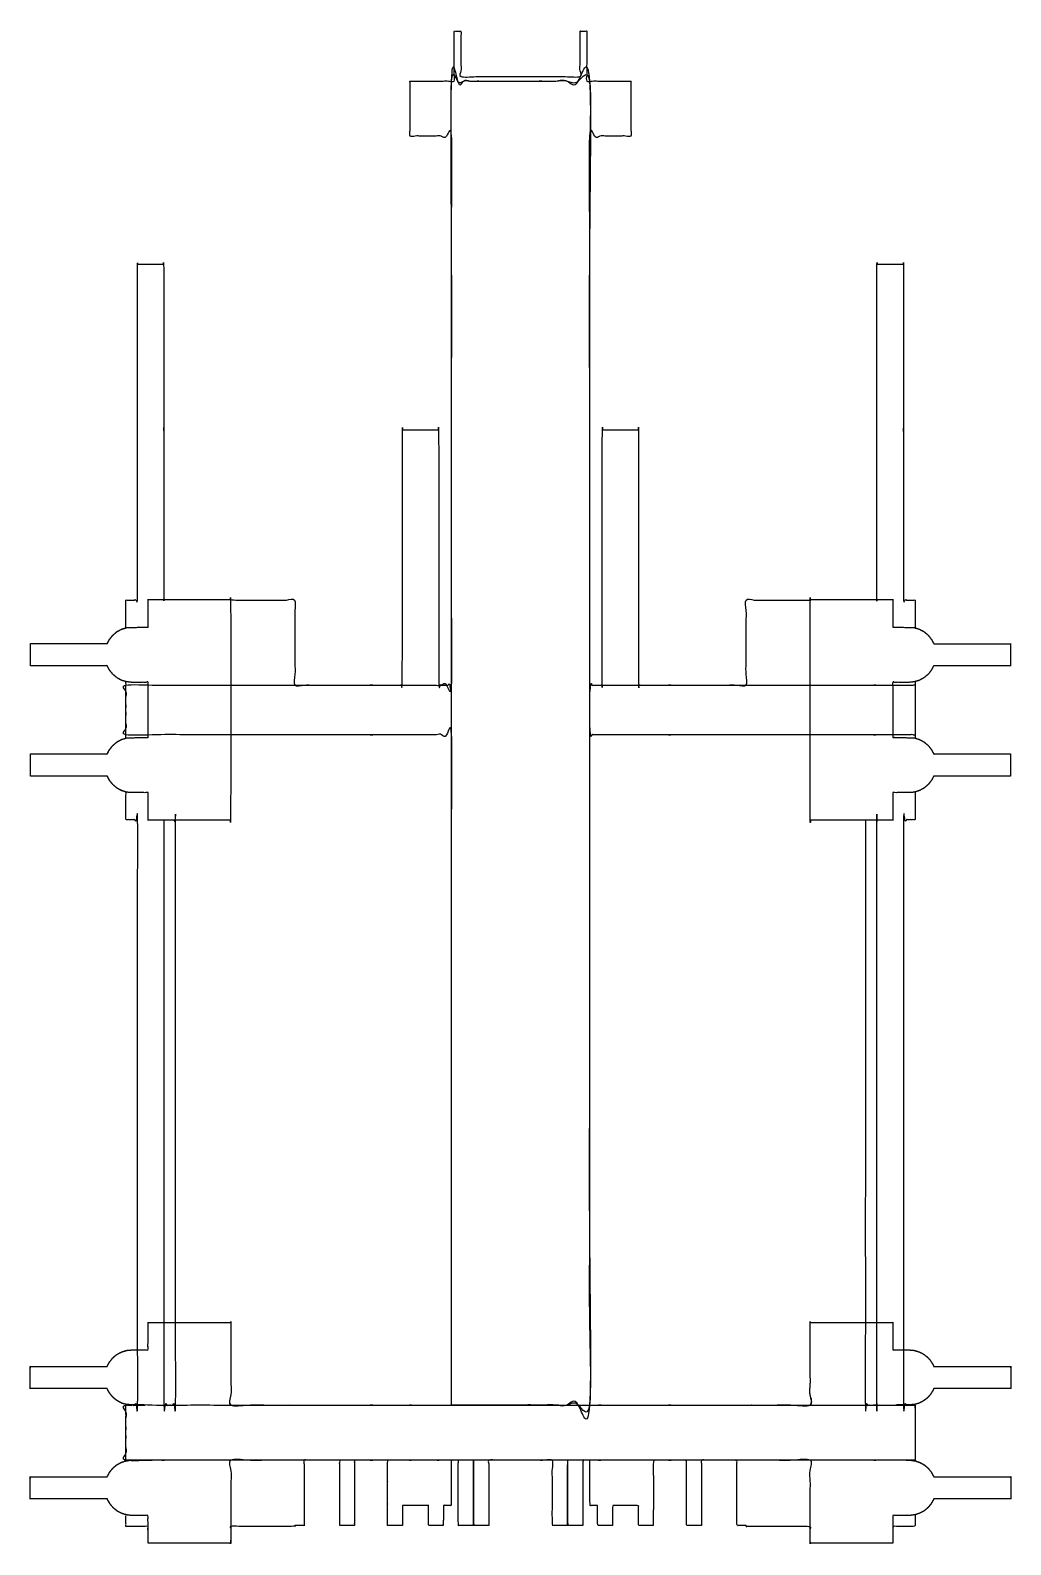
# Model space of a CAD drawing. Header units: inches. Extents: x -35 to 35, y -34 to 75.
import ezdxf

# ---------------------------------------------------------------- set-up
doc = ezdxf.new("R2010")
doc.units = ezdxf.units.IN
doc.layers.get('0').update_dxf_attribs({"true_color": 0xc2ced6})

msp = doc.modelspace()

# ---------------------------------------------------------------- linework, layer by layer
at = {"color": 1, "true_color": 0xff0000}
for points, knots in [([(29.64, 29.19), (30.19, 29.19), (30.89, 29.19), (31.66, 29.19), (32.43, 29.19), (33.17, 29.19), (33.83, 29.19), (34.37, 29.19), (34.76, 29.19), (35.01, 29.19), (35.13, 29.19), (35.13, 30.77), (35.01, 30.77), (34.76, 30.77), (34.37, 30.77), (33.83, 30.77), (33.17, 30.77), (32.43, 30.77), (31.66, 30.77), (30.89, 30.77), (30.19, 30.77), (29.65, 30.77), (29.5, 31.06), (29.26, 31.37), (28.95, 31.63), (28.61, 31.81), (28.32, 31.9), (28.32, 33.88), (27.49, 33.88), (27.49, 46.04), (27.49, 46.04), (27.49, 57.85), (27.45, 57.85), (27.27, 57.85), (26.98, 57.85), (26.65, 57.85), (26.55, 57.85), (26.2, 57.85), (25.88, 57.85), (25.67, 57.85), (25.6, 57.85), (25.6, 46.04), (25.6, 33.92), (25.5, 33.92), (25.04, 33.92), (24.53, 33.92), (23.96, 33.92), (23.37, 33.92), (22.78, 33.92), (22.23, 33.92), (21.76, 33.92), (21.38, 33.92), (21.11, 33.92), (20.93, 33.92), (20.84, 33.92), (20.84, 33.88), (16.27, 33.88), (16.27, 27.82), (10.88, 27.81), (10.78, 27.81), (10.49, 27.81), (10.05, 27.81), (9.49, 27.81), (8.88, 27.81), (8.59, 27.81), (8.59, 46.04), (8.51, 46.04), (8.3, 46.04), (7.99, 46.04), (7.88, 46.04), (7.84, 46.04), (7.66, 46.04), (7.36, 46.04), (7.03, 46.04), (6.94, 46.04), (6.59, 46.04), (6.27, 46.04), (6.06, 46.04), (6, 46.04), (6, 27.81), (5.83, 27.81), (5.77, 27.81), (5.09, 27.81), (5.09, 66.99), (8.04, 66.99), (8.04, 70.37), (8.04, 70.92), (4.89, 70.92), (4.89, 74.47), (4.42, 74.47), (4.42, 71.24), (-4.08, 71.24), (-4.08, 74.47), (-4.56, 74.47), (-4.56, 70.92), (-7.71, 70.92), (-7.71, 70.37), (-7.71, 66.99), (-4.75, 66.99), (-4.75, 27.81), (-5.66, 27.81), (-5.66, 46.04), (-5.71, 46.04), (-5.89, 46.04), (-6.18, 46.04), (-6.51, 46.04), (-6.6, 46.04), (-6.95, 46.04), (-7.27, 46.04), (-7.48, 46.04), (-7.55, 46.04), (-7.66, 46.04), (-7.98, 46.04), (-8.19, 46.04), (-8.26, 46.04), (-8.26, 27.81), (-8.54, 27.81), (-9.16, 27.81), (-9.71, 27.81), (-10.16, 27.81), (-10.44, 27.81), (-10.54, 27.81), (-15.93, 27.81), (-15.93, 33.88), (-20.51, 33.88), (-20.51, 33.92), (-20.59, 33.92), (-20.78, 33.92), (-21.05, 33.92), (-21.42, 33.92), (-21.89, 33.92), (-22.44, 33.92), (-23.03, 33.92), (-23.63, 33.92), (-24.19, 33.92), (-24.7, 33.92), (-25.17, 33.92), (-25.27, 33.92), (-25.27, 46.04), (-25.27, 46.04), (-25.27, 57.85), (-25.35, 57.85), (-25.56, 57.85), (-25.87, 57.85), (-26.21, 57.85), (-26.56, 57.85), (-26.88, 57.85), (-27.09, 57.85), (-27.15, 57.85), (-27.15, 46.04), (-27.15, 33.88), (-27.98, 33.88), (-27.98, 31.9), (-28.28, 31.81), (-28.62, 31.63), (-28.92, 31.37), (-29.17, 31.06), (-29.31, 30.78), (-29.85, 30.78), (-30.56, 30.78), (-31.32, 30.78), (-32.1, 30.78), (-32.84, 30.78), (-33.49, 30.78), (-34.03, 30.78), (-34.42, 30.78), (-34.67, 30.78), (-34.79, 30.78), (-34.79, 29.2), (-34.67, 29.2), (-34.42, 29.2), (-34.03, 29.2), (-33.49, 29.2), (-32.84, 29.2), (-32.1, 29.2), (-31.32, 29.2), (-30.56, 29.2), (-29.85, 29.2), (-29.32, 29.2), (-29.17, 28.91), (-28.92, 28.59), (-28.62, 28.34), (-28.28, 28.15), (-27.98, 28.06), (-27.98, 24.28), (-27.98, 24.03), (-28.28, 23.94), (-28.62, 23.76), (-28.92, 23.5), (-29.17, 23.19), (-29.31, 22.9), (-29.85, 22.9), (-30.56, 22.9), (-31.32, 22.9), (-32.1, 22.9), (-32.84, 22.9), (-33.49, 22.9), (-34.03, 22.9), (-34.42, 22.9), (-34.67, 22.9), (-34.79, 22.9), (-34.79, 21.32), (-34.67, 21.32), (-34.42, 21.32), (-34.03, 21.32), (-33.49, 21.32), (-32.84, 21.32), (-32.1, 21.32), (-31.32, 21.32), (-30.56, 21.32), (-29.85, 21.32), (-29.31, 21.32), (-29.17, 21.03), (-28.92, 20.72), (-28.62, 20.46), (-28.28, 20.28), (-27.98, 20.19), (-27.98, 18.21), (-27.15, 18.21), (-27.15, -23.56), (-27.98, -23.56), (-27.98, -27.5), (-27.15, -27.5), (-27.09, -27.5), (-26.88, -27.5), (-26.56, -27.5), (-26.21, -27.5), (-26.12, -27.5), (-25.79, -27.5), (-25.49, -27.5), (-25.31, -27.5), (-25.27, -27.5), (-10.54, -27.5), (-10.44, -27.5), (-10.16, -27.5), (-9.71, -27.5), (-9.16, -27.5), (-8.54, -27.5), (-8.26, -27.5), (-8.19, -27.5), (-7.98, -27.5), (-7.66, -27.5), (-7.55, -27.5), (-7.48, -27.5), (-7.27, -27.5), (-6.95, -27.5), (-6.6, -27.5), (-6.51, -27.5), (-6.18, -27.5), (-5.89, -27.5), (-5.71, -27.5), (-5.66, -27.5), (5.77, -27.5), (5.83, -27.5), (6, -27.5), (6.06, -27.5), (6.27, -27.5), (6.59, -27.5), (6.94, -27.5), (7.03, -27.5), (7.36, -27.5), (7.66, -27.5), (7.84, -27.5), (7.88, -27.5), (7.99, -27.5), (8.3, -27.5), (8.51, -27.5), (8.59, -27.5), (8.71, -27.5), (9.19, -27.5), (9.65, -27.5), (10.05, -27.5), (10.39, -27.5), (10.66, -27.5), (10.82, -27.5), (10.88, -27.5), (25.37, -27.5), (25.52, -27.5), (25.6, -27.5), (25.67, -27.5), (25.88, -27.5), (26.2, -27.5), (26.55, -27.5), (26.64, -27.5), (26.97, -27.5), (27.26, -27.5), (27.44, -27.5), (27.49, -27.5), (28.32, -27.5), (28.32, -23.56), (27.49, -23.56), (27.49, 18.21), (28.32, 18.21), (28.32, 20.19), (28.61, 20.28), (28.95, 20.46), (29.26, 20.72), (29.5, 21.03), (29.65, 21.32), (30.19, 21.32), (30.89, 21.32), (31.66, 21.32), (32.43, 21.32), (33.17, 21.32), (33.83, 21.32), (34.37, 21.32), (34.76, 21.32), (35.01, 21.32), (35.13, 21.32), (35.13, 22.9), (35.01, 22.9), (34.76, 22.9), (34.37, 22.9), (33.83, 22.9), (33.17, 22.9), (32.43, 22.9), (31.66, 22.9), (30.89, 22.9), (30.19, 22.9), (29.65, 22.9), (29.5, 23.19), (29.26, 23.5), (28.95, 23.76), (28.61, 23.94), (28.32, 24.03), (28.32, 24.27), (28.32, 28.07), (28.61, 28.15), (28.95, 28.34), (29.26, 28.59), (29.5, 28.91), (29.64, 29.19)], [0, 0, 13.748822, 31.757184, 51.121258, 70.824078, 89.630719, 106.315472, 119.91441, 129.901166, 136.223309, 139.320294, 179.484173, 182.581158, 188.903302, 198.890057, 212.488995, 229.173749, 247.980389, 267.683209, 287.047284, 305.055646, 318.676218, 326.958501, 337.120695, 347.210962, 357.027265, 364.818985, 415.199386, 436.228011, 745.063155, 745.072555, 1045.072555, 1046.16545, 1050.692183, 1058.011153, 1066.336226, 1069.03453, 1077.868758, 1086.00505, 1091.34941, 1093.03453, 1393.03453, 1700.962447, 1703.502059, 1715.346358, 1728.247359, 1742.597152, 1757.712935, 1772.695968, 1786.588302, 1798.566573, 1808.096297, 1814.99034, 1819.614058, 1821.866012, 1822.773238, 1938.869643, 2092.869643, 2229.869742, 2232.368644, 2239.615531, 2250.886039, 2265.053641, 2280.702201, 2287.898368, 2750.898429, 2752.907508, 2758.318732, 2766.276008, 2768.898429, 2770.068305, 2774.702476, 2782.131339, 2790.528953, 2792.869804, 2801.704078, 2809.840369, 2815.18473, 2816.869804, 3279.869865, 3284.154899, 3285.64556, 3302.869865, 4297.869926, 4372.869926, 4458.869926, 4472.869926, 4552.869926, 4642.869926, 4654.869926, 4736.869926, 4952.869926, 5034.869926, 5046.869987, 5136.869987, 5216.869987, 5230.869987, 5316.869987, 5391.869987, 6386.870048, 6409.898612, 6872.898673, 6874.068549, 6878.70272, 6886.131583, 6894.529197, 6896.870048, 6905.704322, 6913.840613, 6919.184974, 6920.870048, 6923.704322, 6931.840613, 6937.184974, 6938.870048, 7401.870109, 7409.03765, 7424.68621, 7438.853812, 7450.12432, 7457.371268, 7459.87017, 7596.870109, 7750.870109, 7866.999168, 7868.07125, 7870.323142, 7874.946921, 7881.840964, 7891.370689, 7903.348899, 7917.241233, 7932.224326, 7947.340049, 7961.689902, 7974.590903, 7986.435142, 7988.970847, 8296.898765, 8296.908164, 8596.908164, 8598.964622, 8604.384238, 8612.313438, 8620.870139, 8629.704368, 8637.840659, 8643.18502, 8644.870139, 8944.870139, 9253.870139, 9274.870139, 9325.075998, 9332.901719, 9342.717969, 9352.808235, 9362.970467, 9370.901578, 9384.679342, 9402.687704, 9422.051718, 9441.754598, 9460.561239, 9477.245931, 9490.844869, 9500.831686, 9507.153829, 9510.250753, 9550.414694, 9553.511617, 9559.833761, 9569.820577, 9583.419515, 9600.104208, 9618.910848, 9638.613729, 9657.977743, 9675.986105, 9689.577866, 9697.924623, 9708.086854, 9718.177121, 9727.993371, 9735.819091, 9832.004259, 9838.342015, 9846.167736, 9855.983986, 9866.074213, 9876.236444, 9884.368144, 9898.056144, 9916.064506, 9935.428519, 9955.1314, 9973.938041, 9990.622733, 10004.221671, 10014.208488, 10020.530631, 10023.627555, 10063.791434, 10066.888358, 10073.210502, 10083.197318, 10096.796256, 10113.480949, 10132.287589, 10151.99047, 10171.354484, 10189.362845, 10203.04434, 10211.190577, 10221.352809, 10231.443075, 10241.259325, 10249.085046, 10299.303233, 10320.303233, 11381.468089, 11402.468089, 11502.468089, 11523.468089, 11525.153209, 11530.497569, 11538.633861, 11547.468089, 11549.808971, 11558.206554, 11565.635448, 11570.269603, 11571.439464, 11945.468059, 11947.96696, 11955.213908, 11966.484416, 11980.652019, 11996.300578, 12003.46812, 12005.153194, 12010.497554, 12018.633846, 12021.46812, 12023.153194, 12028.497554, 12036.633846, 12045.46812, 12047.808971, 12056.206584, 12063.635448, 12068.269618, 12069.439494, 12359.692424, 12361.183086, 12365.46812, 12367.153194, 12372.497554, 12380.633846, 12389.46812, 12391.808971, 12400.206584, 12407.635448, 12412.269618, 12413.439494, 12416.061916, 12424.019191, 12429.430415, 12431.439494, 12434.504009, 12446.548991, 12458.182842, 12468.451824, 12477.131694, 12483.904521, 12488.097392, 12489.46812, 12857.46815, 12861.482555, 12863.468089, 12865.153209, 12870.497569, 12878.633861, 12887.468089, 12889.808971, 12898.206554, 12905.635448, 12910.269603, 12911.439464, 12932.46815, 13032.46815, 13053.496837, 14114.661693, 14135.690318, 14185.918193, 14193.709912, 14203.526216, 14213.616482, 14223.778676, 14231.924935, 14245.60638, 14263.614742, 14282.978816, 14302.681636, 14321.488277, 14338.17303, 14351.771968, 14361.758724, 14368.080867, 14371.177852, 14411.341731, 14414.438716, 14420.76086, 14430.747615, 14444.346553, 14461.031307, 14479.837947, 14499.540767, 14518.904842, 14536.913204, 14550.601154, 14558.732876, 14568.89507, 14578.985297, 14588.801601, 14596.59332, 14602.775845, 14699.135616, 14706.927335, 14716.743639, 14726.833905, 14736.996099, 14744.991798, 14744.991798]), ([(-4.75, -23.56), (-1.31, -23.56), (5.09, -23.56), (5.09, 70.92), (-1.31, 70.92), (-4.75, 70.92), (-4.75, -23.56)], [0, 0, 87.500061, 250.000061, 2650.000061, 2812.500061, 2900.000122, 5300.000122, 5300.000122]), ([(-4.75, -23.56), (-1.31, -23.56), (5.09, -23.56), (5.09, 24.27), (5.77, 24.27), (5.83, 24.27), (6.12, 24.27), (6.58, 24.27), (7.12, 24.27), (7.7, 24.27), (8.26, 24.27), (8.88, 24.27), (9.49, 24.27), (10.05, 24.27), (10.49, 24.27), (10.78, 24.27), (10.88, 24.27), (25.37, 24.27), (25.52, 24.27), (25.96, 24.27), (26.55, 24.27), (27.14, 24.27), (28.32, 24.27), (28.32, 27.81), (27.14, 27.81), (26.55, 27.81), (25.96, 27.81), (25.52, 27.81), (25.37, 27.81), (10.88, 27.81), (10.78, 27.81), (10.49, 27.81), (10.05, 27.81), (9.49, 27.81), (8.88, 27.81), (8.26, 27.81), (7.7, 27.81), (7.12, 27.81), (6.58, 27.81), (6.12, 27.81), (5.83, 27.81), (5.77, 27.81), (5.09, 27.81), (5.09, 70.92), (-1.31, 70.92), (-4.75, 70.92), (-4.75, 27.81), (-7.59, 27.81), (-7.93, 27.81), (-8.54, 27.81), (-9.16, 27.81), (-9.71, 27.81), (-10.16, 27.81), (-10.44, 27.81), (-10.54, 27.81), (-27.98, 27.81), (-27.98, 24.27), (-10.54, 24.27), (-10.44, 24.27), (-10.16, 24.27), (-9.71, 24.27), (-9.16, 24.27), (-8.54, 24.27), (-7.93, 24.27), (-7.59, 24.27), (-4.75, 24.27), (-4.75, -23.56)], [0, 0, 87.500061, 250.000061, 1465, 1482.224304, 1483.714966, 1491.139404, 1502.940186, 1516.641602, 1531.281555, 1545.602234, 1561.167542, 1576.816101, 1590.983704, 1602.254211, 1609.501099, 1612, 1980.000031, 1984.014435, 1994.983307, 2009.9711, 2024.966644, 2055.000031, 2145.000031, 2175.033417, 2190.028961, 2205.016754, 2215.985626, 2220.000031, 2588.000061, 2590.498962, 2597.74585, 2609.016357, 2623.18396, 2638.83252, 2654.397827, 2668.718506, 2683.358459, 2697.059875, 2708.860657, 2716.285095, 2717.775757, 2735.000061, 3830.000122, 3992.500122, 4080.000183, 5175.000244, 5247.000244, 5255.602417, 5271.167725, 5286.816284, 5300.983887, 5312.254395, 5319.501343, 5322.000244, 5765.000214, 5855.000214, 6298.000183, 6300.499084, 6307.746033, 6319.016541, 6333.184143, 6348.832703, 6364.39801, 6373.000183, 6445.000183, 7660.000122, 7660.000122]), ([(-34.79, 30.78), (-34.79, 29.2), (-34.67, 29.2), (-34.42, 29.2), (-34.03, 29.2), (-33.49, 29.2), (-32.84, 29.2), (-32.1, 29.2), (-31.32, 29.2), (-30.56, 29.2), (-29.85, 29.2), (-29.32, 29.2), (-29.17, 28.91), (-28.92, 28.59), (-28.62, 28.34), (-28.28, 28.15), (-27.92, 28.05), (-27.58, 28.01), (-26.4, 28.01), (-26.4, 24.08), (-26.56, 24.08), (-27.92, 24.05), (-28.28, 23.94), (-28.62, 23.76), (-28.92, 23.5), (-29.17, 23.19), (-29.31, 22.9), (-29.85, 22.9), (-30.56, 22.9), (-31.32, 22.9), (-32.1, 22.9), (-32.84, 22.9), (-33.49, 22.9), (-34.03, 22.9), (-34.42, 22.9), (-34.67, 22.9), (-34.79, 22.9), (-34.79, 21.32), (-34.67, 21.32), (-34.42, 21.32), (-34.03, 21.32), (-33.49, 21.32), (-32.84, 21.32), (-32.1, 21.32), (-31.32, 21.32), (-30.56, 21.32), (-29.85, 21.32), (-29.31, 21.32), (-29.17, 21.03), (-28.92, 20.72), (-28.62, 20.46), (-28.28, 20.28), (-27.92, 20.17), (-27.58, 20.14), (-26.4, 20.14), (-26.4, 18.17), (-26.38, 18.17), (-26.23, 18.17), (-25.96, 18.17), (-25.6, 18.17), (-25.17, 18.17), (-24.7, 18.17), (-24.19, 18.17), (-23.63, 18.17), (-23.03, 18.17), (-22.44, 18.17), (-21.89, 18.17), (-21.42, 18.17), (-21.05, 18.17), (-20.78, 18.17), (-20.59, 18.17), (-20.51, 18.17), (-20.51, 33.92), (-20.59, 33.92), (-20.78, 33.92), (-21.05, 33.92), (-21.42, 33.92), (-21.89, 33.92), (-22.44, 33.92), (-23.03, 33.92), (-23.63, 33.92), (-24.19, 33.92), (-24.7, 33.92), (-25.17, 33.92), (-25.6, 33.92), (-25.96, 33.92), (-26.23, 33.92), (-26.38, 33.92), (-26.4, 33.92), (-26.4, 31.95), (-26.56, 31.95), (-27.92, 31.92), (-28.28, 31.81), (-28.62, 31.63), (-28.92, 31.37), (-29.17, 31.06), (-29.31, 30.78), (-29.85, 30.78), (-30.56, 30.78), (-31.32, 30.78), (-32.1, 30.78), (-32.84, 30.78), (-33.49, 30.78), (-34.03, 30.78), (-34.42, 30.78), (-34.67, 30.78), (-34.79, 30.78)], [0, 0, 40.16394, 43.260864, 49.583008, 59.569824, 73.168762, 89.853455, 108.660095, 128.362976, 147.72699, 165.735352, 179.327112, 187.67387, 197.836101, 207.926367, 217.742617, 227.121918, 235.949617, 265.929354, 365.896334, 369.975191, 404.67426, 414.05356, 423.86981, 433.960037, 444.122269, 452.253969, 465.941969, 483.95033, 503.314344, 523.017225, 541.823866, 558.508558, 572.107496, 582.094312, 588.416456, 591.51338, 631.677259, 634.774183, 641.096327, 651.083143, 664.682081, 681.366773, 700.173414, 719.876295, 739.240308, 757.24867, 770.930164, 779.076402, 789.238633, 799.3289, 809.14515, 818.52445, 827.352153, 857.331889, 907.365042, 908.005728, 911.777029, 918.538504, 927.780691, 938.743032, 950.587271, 963.488272, 977.838125, 992.953848, 1007.936941, 1021.829275, 1033.807485, 1043.33721, 1050.231253, 1054.855032, 1057.106924, 1457.106924, 1459.358816, 1463.982595, 1470.876638, 1480.406362, 1492.384573, 1506.276907, 1521.26, 1536.375723, 1550.725576, 1563.626577, 1575.470816, 1586.433157, 1595.675344, 1602.436819, 1606.20812, 1606.848806, 1656.84897, 1660.927827, 1695.626894, 1705.006195, 1714.822445, 1724.912711, 1735.074943, 1743.006055, 1756.783818, 1774.79218, 1794.156194, 1813.859074, 1832.665715, 1849.350407, 1862.949345, 1872.936162, 1879.258305, 1882.355229, 1882.355229]), ([(29.64, 29.19), (30.19, 29.19), (30.89, 29.19), (31.66, 29.19), (32.43, 29.19), (33.17, 29.19), (33.83, 29.19), (34.37, 29.19), (34.76, 29.19), (35.01, 29.19), (35.13, 29.19), (35.13, 30.77), (35.01, 30.77), (34.76, 30.77), (34.37, 30.77), (33.83, 30.77), (33.17, 30.77), (32.43, 30.77), (31.66, 30.77), (30.89, 30.77), (30.19, 30.77), (29.65, 30.77), (29.5, 31.06), (29.26, 31.37), (28.95, 31.63), (28.61, 31.81), (28.26, 31.92), (26.89, 31.95), (26.73, 31.95), (26.74, 33.92), (26.71, 33.92), (26.56, 33.92), (26.3, 33.92), (25.93, 33.92), (25.5, 33.92), (25.04, 33.92), (24.53, 33.92), (23.96, 33.92), (23.37, 33.92), (22.78, 33.92), (22.23, 33.92), (21.76, 33.92), (21.38, 33.92), (21.11, 33.92), (20.93, 33.92), (20.84, 33.92), (20.84, 18.17), (20.93, 18.17), (21.11, 18.17), (21.38, 18.17), (21.76, 18.17), (22.23, 18.17), (22.78, 18.17), (23.37, 18.17), (23.96, 18.17), (24.53, 18.17), (25.04, 18.17), (25.5, 18.17), (25.93, 18.17), (26.3, 18.17), (26.56, 18.17), (26.71, 18.17), (26.74, 18.17), (26.73, 20.14), (27.91, 20.14), (28.26, 20.17), (28.61, 20.28), (28.95, 20.46), (29.26, 20.72), (29.5, 21.03), (29.65, 21.32), (30.19, 21.32), (30.89, 21.32), (31.66, 21.32), (32.43, 21.32), (33.17, 21.32), (33.83, 21.32), (34.37, 21.32), (34.76, 21.32), (35.01, 21.32), (35.13, 21.32), (35.13, 22.9), (35.01, 22.9), (34.76, 22.9), (34.37, 22.9), (33.83, 22.9), (33.17, 22.9), (32.43, 22.9), (31.66, 22.9), (30.89, 22.9), (30.19, 22.9), (29.65, 22.9), (29.5, 23.19), (29.26, 23.5), (28.95, 23.76), (28.61, 23.94), (28.26, 24.05), (26.89, 24.08), (26.73, 24.08), (26.73, 28.01), (27.91, 28.01), (28.26, 28.05), (28.61, 28.15), (28.95, 28.34), (29.26, 28.59), (29.5, 28.91), (29.64, 29.19)], [0, 0, 13.748822, 31.757184, 51.121258, 70.824078, 89.630719, 106.315472, 119.91441, 129.901166, 136.223309, 139.320294, 179.484173, 182.581158, 188.903302, 198.890057, 212.488995, 229.173749, 247.980389, 267.683209, 287.047284, 305.055646, 318.676218, 326.958501, 337.120695, 347.210962, 357.027265, 366.406507, 401.105575, 405.184432, 455.184595, 455.825342, 459.596644, 466.358057, 475.600306, 486.562586, 498.406885, 511.307886, 525.657679, 540.773463, 555.756495, 569.648829, 581.6271, 591.156824, 598.050867, 602.674586, 604.926539, 1004.926539, 1007.178492, 1011.80221, 1018.696253, 1028.225977, 1040.204249, 1054.096583, 1069.079615, 1084.195399, 1098.545191, 1111.446192, 1123.290491, 1134.252772, 1143.49502, 1150.256434, 1154.027735, 1154.668482, 1204.701635, 1234.681371, 1243.509074, 1252.888316, 1262.704619, 1272.794886, 1282.95708, 1291.103339, 1304.784784, 1322.793145, 1342.15722, 1361.86004, 1380.666681, 1397.351434, 1410.950372, 1420.937127, 1427.259271, 1430.356256, 1470.520135, 1473.61712, 1479.939264, 1489.926019, 1503.524957, 1520.20971, 1539.016351, 1558.719171, 1578.083246, 1596.091607, 1609.779557, 1617.91128, 1628.073474, 1638.163701, 1647.980004, 1657.359246, 1692.058315, 1696.137172, 1796.104152, 1826.083889, 1834.911588, 1844.29083, 1854.107134, 1864.1974, 1874.359594, 1882.355293, 1882.355293]), ([(-25.27, 18.17), (-25.17, 18.17), (-24.7, 18.17), (-24.44, 18.17), (-24.44, -23.56), (-25.27, -23.56), (-25.27, 18.17)], [0, 0, 2.535706, 14.379944, 21.028748, 1081.10083, 1102.129578, 2162.20166, 2162.20166]), ([(24.77, 18.17), (25.04, 18.17), (25.5, 18.17), (25.6, 18.17), (25.6, -23.56), (25.52, -23.56), (25.37, -23.56), (24.77, -23.56), (24.77, 18.17)], [0, 0, 6.616028, 18.460327, 20.999939, 1081.072021, 1083.057556, 1087.07196, 1102.07196, 2162.144043, 2162.144043]), ([(-8.25, -30.73), (-8.22, -30.73), (-6.4, -30.73), (-6.39, -30.73), (-6.39, -31.27), (-6.39, -32.15), (-6.38, -32.15), (-6.38, -32.15), (-6.27, -32.15), (-6.09, -32.15), (-5.86, -32.15), (-5.62, -32.15), (-5.43, -32.15), (-5.34, -32.15), (-5.34, -32.1), (-5.33, -30.73), (-4.78, -30.73), (-4.78, -27.5), (-4.27, -27.5), (-4.28, -29.82), (-4.27, -32.15), (-4.19, -32.15), (-4, -32.15), (-3.74, -32.15), (-3.49, -32.15), (-3.3, -32.15), (-3.22, -32.15), (-3.21, -32.15), (-3.21, -30.6), (-3.21, -29.05), (-3.21, -27.5), (-3.16, -27.5), (-3.16, -29.82), (-3.16, -32.15), (-3.06, -32.15), (-2.87, -32.15), (-2.63, -32.15), (-2.37, -32.15), (-2.17, -32.15), (-2.1, -32.15), (-2.1, -29.82), (-2.1, -27.5), (2.44, -27.5), (2.44, -32.15), (2.52, -32.15), (2.7, -32.15), (2.95, -32.15), (2.97, -32.15), (3.13, -32.15), (3.35, -32.15), (3.48, -32.15), (3.49, -32.15), (3.5, -32.15), (3.5, -27.5), (3.55, -27.5), (3.55, -29.66), (3.55, -29.82), (3.55, -29.99), (3.55, -32.15), (3.63, -32.15), (3.82, -32.15), (4.08, -32.15), (4.23, -32.15), (4.39, -32.15), (4.56, -32.15), (4.61, -32.15), (4.61, -32.15), (4.61, -29.82), (4.61, -27.5), (5.12, -27.5), (5.12, -30.73), (5.67, -30.73), (5.67, -32.15), (5.76, -32.15), (5.95, -32.15), (6.2, -32.15), (6.36, -32.15), (6.5, -32.15), (6.63, -32.15), (6.72, -32.15), (6.73, -32.15), (6.73, -30.73), (6.74, -30.73), (8.56, -30.73), (8.58, -30.73), (8.58, -32.15), (8.66, -32.15), (8.86, -32.15), (9.11, -32.15), (9.35, -32.15), (9.54, -32.15), (9.62, -32.15), (9.64, -32.15), (9.64, -32.15), (9.65, -29.82), (9.64, -27.5), (9.65, -27.5), (10.05, -27.5), (10.39, -27.5), (10.66, -27.5), (10.82, -27.5), (10.88, -27.5), (12.01, -27.5), (12.01, -28.27), (12.01, -29.05), (12.01, -29.76), (12.01, -29.82), (12.01, -29.89), (12.01, -30.6), (12.01, -31.37), (12.01, -32.15), (12.02, -32.15), (12.11, -32.15), (12.3, -32.15), (12.54, -32.15), (12.75, -32.15), (12.93, -32.15), (13.04, -32.15), (13.07, -32.15), (13.07, -29.82), (13.07, -27.5), (15.61, -27.5), (15.61, -28.66), (15.61, -29.82), (15.61, -30.98), (15.61, -32.15), (15.61, -32.15), (15.7, -32.15), (15.89, -32.15), (16.14, -32.15), (16.27, -32.15), (16.27, -32.22), (20.84, -32.22), (20.84, -33.41), (20.84, -33.41), (20.87, -33.41), (20.93, -33.41), (21.01, -33.41), (21.11, -33.41), (21.23, -33.41), (21.38, -33.41), (21.56, -33.41), (21.76, -33.41), (21.98, -33.41), (22.23, -33.41), (22.5, -33.41), (22.78, -33.41), (23.07, -33.41), (23.37, -33.41), (23.67, -33.41), (23.96, -33.41), (24.25, -33.41), (24.53, -33.41), (24.79, -33.41), (25.04, -33.41), (25.27, -33.41), (25.5, -33.41), (25.72, -33.41), (25.93, -33.41), (26.13, -33.41), (26.3, -33.41), (26.44, -33.41), (26.56, -33.41), (26.65, -33.41), (26.71, -33.41), (26.74, -33.41), (26.74, -32.22), (28.32, -32.22), (28.32, -31.39), (28.63, -31.29), (28.94, -31.13), (29.22, -30.9), (29.45, -30.63), (29.63, -30.32), (29.65, -30.26), (30.19, -30.26), (30.53, -30.26), (30.89, -30.26), (31.27, -30.26), (31.66, -30.26), (32.05, -30.26), (32.43, -30.26), (32.81, -30.26), (33.17, -30.26), (33.51, -30.26), (33.83, -30.26), (34.11, -30.26), (34.37, -30.26), (34.58, -30.26), (34.76, -30.26), (34.9, -30.26), (35.01, -30.26), (35.08, -30.26), (35.13, -30.26), (35.14, -30.26), (35.14, -28.68), (35.13, -28.68), (35.08, -28.68), (35.01, -28.68), (34.9, -28.68), (34.76, -28.68), (34.58, -28.68), (34.37, -28.68), (34.11, -28.68), (33.83, -28.68), (33.51, -28.68), (33.17, -28.68), (32.81, -28.68), (32.43, -28.68), (32.05, -28.68), (31.66, -28.68), (31.27, -28.68), (30.89, -28.68), (30.53, -28.68), (30.19, -28.68), (29.65, -28.68), (29.64, -28.66), (29.47, -28.34), (29.24, -28.06), (28.97, -27.83), (28.66, -27.66), (28.36, -27.56), (28.36, -27.5), (28.32, -27.5), (28.32, -23.56), (27.14, -23.56), (26.95, -23.56), (28.26, -23.53), (28.61, -23.43), (28.79, -23.34), (28.95, -23.24), (29.11, -23.12), (29.26, -22.99), (29.39, -22.84), (29.5, -22.67), (29.6, -22.5), (29.65, -22.39), (30.19, -22.39), (30.53, -22.39), (30.89, -22.39), (31.27, -22.39), (31.66, -22.39), (32.05, -22.39), (32.43, -22.39), (32.81, -22.39), (33.17, -22.39), (33.51, -22.39), (33.83, -22.39), (34.11, -22.39), (34.37, -22.39), (34.58, -22.39), (34.76, -22.39), (34.9, -22.39), (35.01, -22.39), (35.08, -22.39), (35.13, -22.39), (35.14, -22.39), (35.14, -20.81), (35.13, -20.81), (35.08, -20.81), (35.01, -20.81), (34.9, -20.81), (34.76, -20.81), (34.58, -20.81), (34.37, -20.81), (34.11, -20.81), (33.83, -20.81), (33.51, -20.81), (33.17, -20.81), (32.81, -20.81), (32.43, -20.81), (32.05, -20.81), (31.66, -20.81), (31.27, -20.81), (30.89, -20.81), (30.53, -20.81), (30.19, -20.81), (29.65, -20.81), (29.6, -20.69), (29.5, -20.52), (29.39, -20.36), (29.26, -20.2), (29.11, -20.07), (28.95, -19.95), (28.79, -19.85), (28.61, -19.77), (28.26, -19.66), (27.91, -19.63), (26.74, -19.63), (26.74, -17.66), (26.71, -17.66), (26.65, -17.66), (26.56, -17.66), (26.44, -17.66), (26.3, -17.66), (26.13, -17.66), (25.93, -17.66), (25.72, -17.66), (25.5, -17.66), (25.27, -17.66), (25.04, -17.66), (24.79, -17.66), (24.53, -17.66), (24.25, -17.66), (23.96, -17.66), (23.67, -17.66), (23.37, -17.66), (23.07, -17.66), (22.78, -17.66), (22.5, -17.66), (22.23, -17.66), (21.98, -17.66), (21.76, -17.66), (21.56, -17.66), (21.38, -17.66), (21.23, -17.66), (21.11, -17.66), (21.01, -17.66), (20.93, -17.66), (20.87, -17.66), (20.84, -17.66), (20.84, -17.66), (20.84, -23.56), (10.88, -23.56), (10.78, -23.56), (10.49, -23.56), (10.05, -23.56), (9.49, -23.56), (8.88, -23.56), (8.26, -23.56), (7.7, -23.56), (7.12, -23.56), (6.58, -23.56), (6.12, -23.56), (5.83, -23.56), (5.77, -23.56), (-7.59, -23.56), (-7.93, -23.56), (-8.54, -23.56), (-9.16, -23.56), (-9.71, -23.56), (-10.16, -23.56), (-10.44, -23.56), (-10.54, -23.56), (-20.5, -23.56), (-20.5, -17.66), (-20.51, -17.66), (-20.54, -17.66), (-20.59, -17.66), (-20.68, -17.66), (-20.78, -17.66), (-20.9, -17.66), (-21.05, -17.66), (-21.22, -17.66), (-21.42, -17.66), (-21.65, -17.66), (-21.89, -17.66), (-22.16, -17.66), (-22.44, -17.66), (-22.73, -17.66), (-23.03, -17.66), (-23.33, -17.66), (-23.63, -17.66), (-23.91, -17.66), (-24.19, -17.66), (-24.45, -17.66), (-24.7, -17.66), (-24.94, -17.66), (-25.17, -17.66), (-25.39, -17.66), (-25.6, -17.66), (-25.79, -17.66), (-25.96, -17.66), (-26.11, -17.66), (-26.23, -17.66), (-26.32, -17.66), (-26.38, -17.66), (-26.4, -17.66), (-26.41, -19.63), (-27.58, -19.63), (-27.92, -19.66), (-28.28, -19.77), (-28.45, -19.85), (-28.62, -19.95), (-28.78, -20.07), (-28.92, -20.2), (-29.05, -20.36), (-29.17, -20.52), (-29.27, -20.69), (-29.32, -20.81), (-29.85, -20.81), (-30.2, -20.81), (-30.56, -20.81), (-30.94, -20.81), (-31.32, -20.81), (-31.71, -20.81), (-32.1, -20.81), (-32.48, -20.81), (-32.84, -20.81), (-33.18, -20.81), (-33.49, -20.81), (-33.78, -20.81), (-34.03, -20.81), (-34.24, -20.81), (-34.42, -20.81), (-34.57, -20.81), (-34.67, -20.81), (-34.75, -20.81), (-34.79, -20.81), (-34.81, -20.81), (-34.81, -22.39), (-34.79, -22.39), (-34.75, -22.39), (-34.67, -22.39), (-34.57, -22.39), (-34.42, -22.39), (-34.24, -22.39), (-34.03, -22.39), (-33.78, -22.39), (-33.49, -22.39), (-33.18, -22.39), (-32.84, -22.39), (-32.48, -22.39), (-32.1, -22.39), (-31.71, -22.39), (-31.32, -22.39), (-30.94, -22.39), (-30.56, -22.39), (-30.2, -22.39), (-29.85, -22.39), (-29.32, -22.39), (-29.27, -22.5), (-29.17, -22.67), (-29.05, -22.84), (-28.92, -22.99), (-28.78, -23.12), (-28.62, -23.24), (-28.45, -23.34), (-28.28, -23.43), (-27.92, -23.53), (-26.61, -23.56), (-27.98, -23.56), (-27.98, -27.5), (-28.03, -27.5), (-28.03, -27.56), (-28.33, -27.66), (-28.64, -27.83), (-28.91, -28.06), (-29.14, -28.34), (-29.31, -28.66), (-29.32, -28.68), (-29.85, -28.68), (-30.2, -28.68), (-30.56, -28.68), (-30.94, -28.68), (-31.32, -28.68), (-31.71, -28.68), (-32.1, -28.68), (-32.48, -28.68), (-32.84, -28.68), (-33.18, -28.68), (-33.49, -28.68), (-33.78, -28.68), (-34.03, -28.68), (-34.24, -28.68), (-34.42, -28.68), (-34.57, -28.68), (-34.67, -28.68), (-34.75, -28.68), (-34.79, -28.68), (-34.81, -28.68), (-34.81, -30.26), (-34.79, -30.26), (-34.75, -30.26), (-34.67, -30.26), (-34.57, -30.26), (-34.42, -30.26), (-34.24, -30.26), (-34.03, -30.26), (-33.78, -30.26), (-33.49, -30.26), (-33.18, -30.26), (-32.84, -30.26), (-32.48, -30.26), (-32.1, -30.26), (-31.71, -30.26), (-31.32, -30.26), (-30.94, -30.26), (-30.56, -30.26), (-30.2, -30.26), (-29.85, -30.26), (-29.31, -30.26), (-29.29, -30.32), (-29.11, -30.63), (-28.88, -30.9), (-28.6, -31.13), (-28.3, -31.29), (-27.98, -31.39), (-27.98, -32.22), (-26.41, -32.22), (-26.4, -33.41), (-26.38, -33.41), (-26.32, -33.41), (-26.23, -33.41), (-26.11, -33.41), (-25.96, -33.41), (-25.79, -33.41), (-25.6, -33.41), (-25.39, -33.41), (-25.17, -33.41), (-24.94, -33.41), (-24.7, -33.41), (-24.45, -33.41), (-24.19, -33.41), (-23.91, -33.41), (-23.63, -33.41), (-23.33, -33.41), (-23.03, -33.41), (-22.73, -33.41), (-22.44, -33.41), (-22.16, -33.41), (-21.89, -33.41), (-21.65, -33.41), (-21.42, -33.41), (-21.22, -33.41), (-21.05, -33.41), (-20.9, -33.41), (-20.78, -33.41), (-20.68, -33.41), (-20.59, -33.41), (-20.54, -33.41), (-20.51, -33.41), (-20.5, -33.41), (-20.5, -32.22), (-15.93, -32.22), (-15.93, -32.15), (-15.81, -32.15), (-15.54, -32.15), (-15.35, -32.15), (-15.27, -32.15), (-15.27, -29.82), (-15.27, -27.5), (-12.73, -27.5), (-12.73, -28.66), (-12.73, -29.82), (-12.73, -30.98), (-12.73, -32.15), (-12.69, -32.15), (-12.58, -32.15), (-12.41, -32.15), (-12.2, -32.15), (-11.96, -32.15), (-11.76, -32.15), (-11.68, -32.15), (-11.67, -32.15), (-11.67, -31.98), (-11.67, -27.67), (-11.67, -27.5), (-10.54, -27.5), (-10.44, -27.5), (-10.16, -27.5), (-9.71, -27.5), (-9.31, -27.5), (-9.31, -29.01), (-9.31, -29.05), (-9.31, -30.6), (-9.31, -30.63), (-9.31, -32.15), (-9.3, -32.15), (-9.21, -32.15), (-9.02, -32.15), (-8.78, -32.15), (-8.52, -32.15), (-8.33, -32.15), (-8.25, -32.15), (-8.25, -31.03), (-8.25, -30.98), (-8.25, -30.73)], [0, 0, 0.613815, 46.801834, 47.056765, 60.714508, 83.057106, 83.129982, 83.31504, 85.988991, 90.642921, 96.390846, 102.48069, 107.260963, 109.703468, 110.96829, 145.703877, 159.579277, 241.579277, 254.537315, 313.537321, 372.537328, 374.612218, 379.506993, 386.010655, 392.363805, 397.221959, 399.442052, 399.469212, 438.802547, 478.135921, 517.469256, 518.956378, 577.956612, 636.956846, 639.368894, 644.161741, 650.290586, 656.989988, 661.923155, 663.789488, 722.789488, 781.789488, 897.016477, 1015.016477, 1017.014585, 1021.771055, 1028.14282, 1028.492918, 1032.664671, 1038.265379, 1041.517698, 1041.640074, 1041.944151, 1159.944151, 1161.277891, 1216.070284, 1220.277895, 1224.485505, 1279.277898, 1281.211675, 1286.133977, 1292.772405, 1296.609685, 1300.707464, 1305.052434, 1306.222844, 1306.263799, 1365.2638, 1424.2638, 1437.203772, 1519.203772, 1533.097366, 1569.097406, 1571.365533, 1576.209405, 1582.509393, 1586.514276, 1590.158563, 1593.431146, 1595.872003, 1595.91015, 1631.910201, 1632.183615, 1678.371634, 1678.995786, 1714.995789, 1717.070679, 1721.965455, 1728.469117, 1734.441468, 1739.181397, 1741.308411, 1741.729981, 1741.935486, 1800.935496, 1859.935506, 1859.976094, 1870.245076, 1878.924947, 1885.697774, 1889.890645, 1891.261372, 1920.008809, 1939.675496, 1959.342122, 1977.40543, 1979.008815, 1980.6122, 1998.675509, 2018.342135, 2038.008822, 2038.170504, 2040.582552, 2045.375399, 2051.504305, 2056.888399, 2061.379061, 2064.231051, 2065.004305, 2124.004305, 2183.004305, 2247.518465, 2277.018465, 2306.518465, 2336.018465, 2365.518465, 2365.59244, 2367.826449, 2372.680605, 2379.018465, 2382.261385, 2384.261385, 2500.29352, 2530.29352, 2530.357851, 2531.149721, 2532.609682, 2534.664736, 2537.233461, 2540.352236, 2544.127504, 2548.566591, 2553.65729, 2559.365664, 2565.635439, 2572.388491, 2579.527773, 2586.941958, 2594.510927, 2602.111879, 2609.62665, 2616.946352, 2623.976503, 2630.639711, 2636.877504, 2642.859072, 2648.721743, 2654.365297, 2659.684023, 2664.571718, 2668.926211, 2672.656679, 2675.687685, 2677.965273, 2679.459047, 2680.164003, 2710.164027, 2750.224085, 2771.383429, 2779.787718, 2788.613796, 2797.667938, 2806.805072, 2815.9036, 2817.48358, 2831.12041, 2839.904345, 2849.12871, 2858.69768, 2868.492724, 2878.376269, 2888.195605, 2897.790942, 2907.002246, 2915.678881, 2923.686938, 2930.91643, 2937.285937, 2942.744677, 2947.272753, 2950.878466, 2953.594897, 2955.529711, 2956.691821, 2956.987841, 2997.151782, 2997.447802, 2998.609912, 3000.544726, 3003.261157, 3006.86687, 3011.394946, 3016.853686, 3023.223193, 3030.452685, 3038.460742, 3047.137377, 3056.348681, 3065.944018, 3075.763354, 3085.646899, 3095.441943, 3105.010913, 3114.235278, 3123.019213, 3136.602105, 3137.190792, 3146.233577, 3155.370179, 3164.441203, 3173.386079, 3181.439041, 3182.938365, 3184.126353, 3284.126353, 3314.159739, 3318.964803, 3352.291291, 3361.670609, 3366.539533, 3371.499813, 3376.529496, 3381.603703, 3386.69623, 3391.779267, 3396.8249, 3399.966751, 3413.552377, 3422.336312, 3431.560677, 3441.129647, 3450.924691, 3460.808236, 3470.627572, 3480.222909, 3489.434212, 3498.110848, 3506.118905, 3513.348397, 3519.717904, 3525.176644, 3529.70472, 3533.310433, 3536.026864, 3537.961678, 3539.123788, 3539.419808, 3579.583749, 3579.879769, 3581.041878, 3582.976693, 3585.693124, 3589.298836, 3593.826913, 3599.285653, 3605.65516, 3612.884652, 3620.892709, 3629.569344, 3638.780648, 3648.375985, 3658.195321, 3668.078866, 3677.87391, 3687.442879, 3696.667245, 3705.45118, 3719.031064, 3722.187183, 3727.232816, 3732.315853, 3737.40838, 3742.482649, 3747.512295, 3752.472576, 3757.341525, 3766.720826, 3775.548586, 3805.273928, 3855.306987, 3856.011943, 3857.505717, 3859.783305, 3862.814311, 3866.544779, 3870.899272, 3875.786967, 3881.105693, 3886.749247, 3892.611918, 3898.593486, 3904.831278, 3911.494487, 3918.524638, 3925.84434, 3933.359111, 3940.960063, 3948.529032, 3955.943217, 3963.082499, 3969.835551, 3976.105326, 3981.8137, 3986.904399, 3991.343486, 3995.118754, 3998.237528, 4000.806254, 4002.861308, 4004.321269, 4005.113139, 4005.17747, 4155.1775, 4408.209635, 4410.708537, 4417.955424, 4429.225932, 4443.393534, 4459.042094, 4474.607402, 4488.92808, 4503.568034, 4517.26945, 4529.070231, 4536.49467, 4537.985331, 4877.209696, 4885.811869, 4901.377177, 4917.025737, 4931.193339, 4942.463847, 4949.710795, 4952.209696, 5205.274363, 5355.274394, 5355.338725, 5356.130595, 5357.590556, 5359.64561, 5362.214335, 5365.33311, 5369.108378, 5373.547465, 5378.638163, 5384.346537, 5390.616313, 5397.369364, 5404.508647, 5411.922831, 5419.491801, 5427.092753, 5434.607524, 5441.927226, 5448.957377, 5455.620585, 5461.858378, 5467.839945, 5473.702616, 5479.346171, 5484.664897, 5489.552592, 5493.907084, 5497.637553, 5500.668559, 5502.946147, 5504.439921, 5505.144877, 5555.177936, 5584.903278, 5593.731038, 5603.110338, 5607.979288, 5612.939569, 5617.969215, 5623.043484, 5628.136011, 5633.219047, 5638.264681, 5641.420799, 5655.000683, 5663.784619, 5673.008984, 5682.577954, 5692.372998, 5702.256543, 5712.075879, 5721.671216, 5730.882519, 5739.559155, 5747.567212, 5754.796704, 5761.166211, 5766.624951, 5771.153027, 5774.75874, 5777.475171, 5779.409985, 5780.572095, 5780.868115, 5821.032055, 5821.328076, 5822.490185, 5824.425, 5827.14143, 5830.747143, 5835.27522, 5840.73396, 5847.103467, 5854.332959, 5862.341015, 5871.017651, 5880.228955, 5889.824292, 5899.643628, 5909.527173, 5919.322217, 5928.891186, 5938.115552, 5946.899487, 5960.485113, 5963.626964, 5968.672597, 5973.755633, 5978.848161, 5983.922367, 5988.95205, 5993.912331, 5998.781254, 6008.160572, 6041.48706, 6076.292918, 6176.292918, 6177.480906, 6178.969172, 6187.056551, 6196.001427, 6205.072451, 6214.209053, 6223.251838, 6223.840525, 6237.423417, 6246.207352, 6255.431718, 6265.000687, 6274.795731, 6284.679276, 6294.498612, 6304.093949, 6313.305253, 6321.981889, 6329.989945, 6337.219437, 6343.588944, 6349.047684, 6353.575761, 6357.181474, 6359.897904, 6361.832719, 6362.994828, 6363.290849, 6403.454789, 6403.750809, 6404.912919, 6406.847733, 6409.564164, 6413.169877, 6417.697953, 6423.156693, 6429.5262, 6436.755692, 6444.763749, 6453.440385, 6462.651688, 6472.247025, 6482.066361, 6491.949906, 6501.74495, 6511.31392, 6520.538285, 6529.322221, 6542.95905, 6544.53903, 6553.637558, 6562.774692, 6571.828834, 6580.654913, 6589.093439, 6610.242299, 6650.269765, 6680.269788, 6680.974744, 6682.468518, 6684.746106, 6687.777112, 6691.507581, 6695.862073, 6700.749768, 6706.068494, 6711.712049, 6717.574719, 6723.556287, 6729.79408, 6736.457288, 6743.487439, 6750.807141, 6758.321912, 6765.922864, 6773.491834, 6780.906018, 6788.0453, 6794.798352, 6801.068128, 6806.776502, 6811.8672, 6816.306287, 6820.081555, 6823.20033, 6825.769055, 6827.824109, 6829.28407, 6830.07594, 6830.140271, 6860.140271, 6976.204938, 6978.204938, 6981.447858, 6988.164166, 6993.100202, 6994.947858, 7053.947858, 7112.947858, 7177.462018, 7206.962018, 7236.462018, 7265.962018, 7295.462018, 7296.489728, 7299.41612, 7303.79588, 7308.962018, 7315.265607, 7320.110333, 7322.37547, 7322.457501, 7326.656112, 7436.258895, 7440.457506, 7469.204943, 7471.703844, 7478.950792, 7490.2213, 7500.507677, 7538.976742, 7539.840998, 7579.174372, 7580.038629, 7618.507694, 7618.663456, 7621.075565, 7625.868412, 7631.997196, 7638.555423, 7643.461917, 7645.481082, 7673.802512, 7674.981113, 7681.481113, 7681.481113]), ([(27.68, -27.5), (28.32, -27.5), (28.32, -23.56), (27.14, -23.56), (26.95, -23.56), (28.26, -23.53), (28.61, -23.43), (28.79, -23.34), (28.95, -23.24), (29.11, -23.12), (29.26, -22.99), (29.39, -22.84), (29.5, -22.67), (29.6, -22.5), (29.65, -22.39), (30.19, -22.39), (30.53, -22.39), (30.89, -22.39), (31.27, -22.39), (31.66, -22.39), (32.05, -22.39), (32.43, -22.39), (32.81, -22.39), (33.17, -22.39), (33.51, -22.39), (33.83, -22.39), (34.11, -22.39), (34.37, -22.39), (34.58, -22.39), (34.76, -22.39), (34.9, -22.39), (35.01, -22.39), (35.08, -22.39), (35.13, -22.39), (35.14, -22.39), (35.14, -20.81), (35.13, -20.81), (35.08, -20.81), (35.01, -20.81), (34.9, -20.81), (34.76, -20.81), (34.58, -20.81), (34.37, -20.81), (34.11, -20.81), (33.83, -20.81), (33.51, -20.81), (33.17, -20.81), (32.81, -20.81), (32.43, -20.81), (32.05, -20.81), (31.66, -20.81), (31.27, -20.81), (30.89, -20.81), (30.53, -20.81), (30.19, -20.81), (29.65, -20.81), (29.6, -20.69), (29.5, -20.52), (29.39, -20.36), (29.26, -20.2), (29.11, -20.07), (28.95, -19.95), (28.79, -19.85), (28.61, -19.77), (28.26, -19.66), (27.91, -19.63), (26.74, -19.63), (26.74, -17.66), (26.71, -17.66), (26.65, -17.66), (26.56, -17.66), (26.44, -17.66), (26.3, -17.66), (26.13, -17.66), (25.93, -17.66), (25.72, -17.66), (25.5, -17.66), (25.27, -17.66), (25.04, -17.66), (24.79, -17.66), (24.53, -17.66), (24.25, -17.66), (23.96, -17.66), (23.67, -17.66), (23.37, -17.66), (23.07, -17.66), (22.78, -17.66), (22.5, -17.66), (22.23, -17.66), (21.98, -17.66), (21.76, -17.66), (21.56, -17.66), (21.38, -17.66), (21.23, -17.66), (21.11, -17.66), (21.01, -17.66), (20.93, -17.66), (20.87, -17.66), (20.84, -17.66), (20.84, -17.66), (20.84, -23.56), (10.88, -23.56), (10.78, -23.56), (10.49, -23.56), (10.05, -23.56), (9.49, -23.56), (8.88, -23.56), (8.26, -23.56), (7.7, -23.56), (7.12, -23.56), (6.58, -23.56), (6.12, -23.56), (5.83, -23.56), (5.77, -23.56), (-7.59, -23.56), (-7.93, -23.56), (-8.54, -23.56), (-9.16, -23.56), (-9.71, -23.56), (-10.16, -23.56), (-10.44, -23.56), (-10.54, -23.56), (-20.5, -23.56), (-20.5, -17.66), (-20.51, -17.66), (-20.54, -17.66), (-20.59, -17.66), (-20.68, -17.66), (-20.78, -17.66), (-20.9, -17.66), (-21.05, -17.66), (-21.22, -17.66), (-21.42, -17.66), (-21.65, -17.66), (-21.89, -17.66), (-22.16, -17.66), (-22.44, -17.66), (-22.73, -17.66), (-23.03, -17.66), (-23.33, -17.66), (-23.63, -17.66), (-23.91, -17.66), (-24.19, -17.66), (-24.45, -17.66), (-24.7, -17.66), (-24.94, -17.66), (-25.17, -17.66), (-25.39, -17.66), (-25.6, -17.66), (-25.79, -17.66), (-25.96, -17.66), (-26.11, -17.66), (-26.23, -17.66), (-26.32, -17.66), (-26.38, -17.66), (-26.4, -17.66), (-26.41, -19.63), (-27.58, -19.63), (-27.92, -19.66), (-28.28, -19.77), (-28.45, -19.85), (-28.62, -19.95), (-28.78, -20.07), (-28.92, -20.2), (-29.05, -20.36), (-29.17, -20.52), (-29.27, -20.69), (-29.32, -20.81), (-29.85, -20.81), (-30.2, -20.81), (-30.56, -20.81), (-30.94, -20.81), (-31.32, -20.81), (-31.71, -20.81), (-32.1, -20.81), (-32.48, -20.81), (-32.84, -20.81), (-33.18, -20.81), (-33.49, -20.81), (-33.78, -20.81), (-34.03, -20.81), (-34.24, -20.81), (-34.42, -20.81), (-34.57, -20.81), (-34.67, -20.81), (-34.75, -20.81), (-34.79, -20.81), (-34.81, -20.81), (-34.81, -22.39), (-34.79, -22.39), (-34.75, -22.39), (-34.67, -22.39), (-34.57, -22.39), (-34.42, -22.39), (-34.24, -22.39), (-34.03, -22.39), (-33.78, -22.39), (-33.49, -22.39), (-33.18, -22.39), (-32.84, -22.39), (-32.48, -22.39), (-32.1, -22.39), (-31.71, -22.39), (-31.32, -22.39), (-30.94, -22.39), (-30.56, -22.39), (-30.2, -22.39), (-29.85, -22.39), (-29.32, -22.39), (-29.27, -22.5), (-29.17, -22.67), (-29.05, -22.84), (-28.92, -22.99), (-28.78, -23.12), (-28.62, -23.24), (-28.45, -23.34), (-28.28, -23.43), (-27.92, -23.53), (-26.61, -23.56), (-27.98, -23.56), (-27.98, -27.5), (-27.35, -27.5), (-27.68, -27.5), (-28, -27.55), (-28.33, -27.66), (-28.64, -27.83), (-28.91, -28.06), (-29.14, -28.34), (-29.31, -28.66), (-29.32, -28.68), (-29.85, -28.68), (-30.2, -28.68), (-30.56, -28.68), (-30.94, -28.68), (-31.32, -28.68), (-31.71, -28.68), (-32.1, -28.68), (-32.48, -28.68), (-32.84, -28.68), (-33.18, -28.68), (-33.49, -28.68), (-33.78, -28.68), (-34.03, -28.68), (-34.24, -28.68), (-34.42, -28.68), (-34.57, -28.68), (-34.67, -28.68), (-34.75, -28.68), (-34.79, -28.68), (-34.81, -28.68), (-34.81, -30.26), (-34.79, -30.26), (-34.75, -30.26), (-34.67, -30.26), (-34.57, -30.26), (-34.42, -30.26), (-34.24, -30.26), (-34.03, -30.26), (-33.78, -30.26), (-33.49, -30.26), (-33.18, -30.26), (-32.84, -30.26), (-32.48, -30.26), (-32.1, -30.26), (-31.71, -30.26), (-31.32, -30.26), (-30.94, -30.26), (-30.56, -30.26), (-30.2, -30.26), (-29.85, -30.26), (-29.31, -30.26), (-29.29, -30.32), (-29.11, -30.63), (-28.88, -30.9), (-28.6, -31.13), (-28.3, -31.29), (-27.98, -31.39), (-27.65, -31.44), (-27.34, -31.44), (-26.41, -31.44), (-26.4, -33.41), (-26.38, -33.41), (-26.32, -33.41), (-26.23, -33.41), (-26.11, -33.41), (-25.96, -33.41), (-25.79, -33.41), (-25.6, -33.41), (-25.39, -33.41), (-25.17, -33.41), (-24.94, -33.41), (-24.7, -33.41), (-24.45, -33.41), (-24.19, -33.41), (-23.91, -33.41), (-23.63, -33.41), (-23.33, -33.41), (-23.03, -33.41), (-22.73, -33.41), (-22.44, -33.41), (-22.16, -33.41), (-21.89, -33.41), (-21.65, -33.41), (-21.42, -33.41), (-21.22, -33.41), (-21.05, -33.41), (-20.9, -33.41), (-20.78, -33.41), (-20.68, -33.41), (-20.59, -33.41), (-20.54, -33.41), (-20.51, -33.41), (-20.5, -33.41), (-20.5, -27.5), (-10.54, -27.5), (-10.44, -27.5), (-10.16, -27.5), (-9.71, -27.5), (-9.16, -27.5), (-8.54, -27.5), (-7.93, -27.5), (-7.59, -27.5), (5.77, -27.5), (5.83, -27.5), (6.12, -27.5), (6.58, -27.5), (7.12, -27.5), (7.7, -27.5), (8.26, -27.5), (8.71, -27.5), (9.19, -27.5), (9.65, -27.5), (10.05, -27.5), (10.39, -27.5), (10.66, -27.5), (10.82, -27.5), (10.88, -27.5), (20.84, -27.5), (20.84, -33.41), (20.84, -33.41), (20.87, -33.41), (20.93, -33.41), (21.01, -33.41), (21.11, -33.41), (21.23, -33.41), (21.38, -33.41), (21.56, -33.41), (21.76, -33.41), (21.98, -33.41), (22.23, -33.41), (22.5, -33.41), (22.78, -33.41), (23.07, -33.41), (23.37, -33.41), (23.67, -33.41), (23.96, -33.41), (24.25, -33.41), (24.53, -33.41), (24.79, -33.41), (25.04, -33.41), (25.27, -33.41), (25.5, -33.41), (25.72, -33.41), (25.93, -33.41), (26.13, -33.41), (26.3, -33.41), (26.44, -33.41), (26.56, -33.41), (26.65, -33.41), (26.71, -33.41), (26.74, -33.41), (26.74, -31.44), (27.67, -31.44), (27.98, -31.44), (28.32, -31.39), (28.63, -31.29), (28.94, -31.13), (29.22, -30.9), (29.45, -30.63), (29.63, -30.32), (29.65, -30.26), (30.19, -30.26), (30.53, -30.26), (30.89, -30.26), (31.27, -30.26), (31.66, -30.26), (32.05, -30.26), (32.43, -30.26), (32.81, -30.26), (33.17, -30.26), (33.51, -30.26), (33.83, -30.26), (34.11, -30.26), (34.37, -30.26), (34.58, -30.26), (34.76, -30.26), (34.9, -30.26), (35.01, -30.26), (35.08, -30.26), (35.13, -30.26), (35.14, -30.26), (35.14, -28.68), (35.13, -28.68), (35.08, -28.68), (35.01, -28.68), (34.9, -28.68), (34.76, -28.68), (34.58, -28.68), (34.37, -28.68), (34.11, -28.68), (33.83, -28.68), (33.51, -28.68), (33.17, -28.68), (32.81, -28.68), (32.43, -28.68), (32.05, -28.68), (31.66, -28.68), (31.27, -28.68), (30.89, -28.68), (30.53, -28.68), (30.19, -28.68), (29.65, -28.68), (29.64, -28.66), (29.47, -28.34), (29.24, -28.06), (28.97, -27.83), (28.66, -27.66), (28.34, -27.55), (28.01, -27.5), (27.68, -27.5)], [0, 0, 16.177246, 116.177246, 146.210632, 151.015696, 184.342184, 193.721502, 198.590426, 203.550706, 208.580389, 213.654596, 218.747123, 223.83016, 228.875793, 232.017644, 245.603269, 254.387205, 263.61157, 273.18054, 282.975584, 292.859129, 302.678465, 312.273802, 321.485105, 330.161741, 338.169798, 345.39929, 351.768797, 357.227537, 361.755613, 365.361326, 368.077757, 370.012571, 371.174681, 371.470701, 411.634641, 411.930662, 413.092771, 415.027586, 417.744016, 421.349729, 425.877806, 431.336546, 437.706053, 444.935545, 452.943601, 461.620237, 470.831541, 480.426878, 490.246214, 500.129759, 509.924803, 519.493772, 528.718138, 537.502073, 551.081957, 554.238076, 559.283709, 564.366746, 569.459273, 574.533542, 579.563188, 584.523468, 589.392418, 598.771719, 607.599479, 637.324821, 687.357879, 688.062835, 689.55661, 691.834198, 694.865204, 698.595672, 702.950165, 707.83786, 713.156585, 718.80014, 724.662811, 730.644378, 736.882171, 743.545379, 750.575531, 757.895233, 765.410003, 773.010956, 780.579925, 787.99411, 795.133392, 801.886444, 808.156219, 813.864593, 818.955292, 823.394378, 827.169647, 830.288421, 832.857147, 834.912201, 836.372162, 837.164032, 837.228363, 987.228393, 1240.260528, 1242.75943, 1250.006317, 1261.276825, 1275.444427, 1291.092987, 1306.658294, 1320.978973, 1335.618927, 1349.320343, 1361.121124, 1368.545563, 1370.036224, 1709.260589, 1717.862762, 1733.42807, 1749.076629, 1763.244232, 1774.51474, 1781.761688, 1784.260589, 2037.325256, 2187.325287, 2187.389618, 2188.181488, 2189.641449, 2191.696502, 2194.265228, 2197.384002, 2201.159271, 2205.598358, 2210.689056, 2216.39743, 2222.667206, 2229.420257, 2236.55954, 2243.973724, 2251.542694, 2259.143646, 2266.658417, 2273.978119, 2281.00827, 2287.671478, 2293.909271, 2299.890838, 2305.753509, 2311.397064, 2316.71579, 2321.603485, 2325.957977, 2329.688446, 2332.719452, 2334.99704, 2336.490814, 2337.19577, 2387.228829, 2416.954171, 2425.781931, 2435.161231, 2440.030181, 2444.990461, 2450.020108, 2455.094377, 2460.186904, 2465.26994, 2470.315574, 2473.471692, 2487.051576, 2495.835512, 2505.059877, 2514.628847, 2524.423891, 2534.307436, 2544.126772, 2553.722109, 2562.933412, 2571.610048, 2579.618105, 2586.847597, 2593.217104, 2598.675844, 2603.20392, 2606.809633, 2609.526064, 2611.460878, 2612.622987, 2612.919008, 2653.082948, 2653.378969, 2654.541078, 2656.475893, 2659.192323, 2662.798036, 2667.326112, 2672.784853, 2679.15436, 2686.383852, 2694.391908, 2703.068544, 2712.279848, 2721.875185, 2731.694521, 2741.578066, 2751.37311, 2760.942079, 2770.166444, 2778.95038, 2792.536006, 2795.677857, 2800.72349, 2805.806526, 2810.899054, 2815.97326, 2821.002943, 2825.963224, 2830.832147, 2840.211465, 2873.537953, 2908.343811, 3008.343811, 3024.488464, 3032.864346, 3041.279038, 3050.031052, 3058.975929, 3068.046952, 3077.183555, 3086.22634, 3086.815027, 3100.397918, 3109.181854, 3118.406219, 3127.975189, 3137.770233, 3147.653778, 3157.473114, 3167.068451, 3176.279754, 3184.95639, 3192.964447, 3200.193939, 3206.563446, 3212.022186, 3216.550262, 3220.155975, 3222.872406, 3224.80722, 3225.969329, 3226.26535, 3266.42929, 3266.725311, 3267.88742, 3269.822235, 3272.538665, 3276.144378, 3280.672454, 3286.131195, 3292.500701, 3299.730194, 3307.73825, 3316.414886, 3325.62619, 3335.221527, 3345.040863, 3354.924408, 3364.719451, 3374.288421, 3383.512786, 3392.296722, 3405.933551, 3407.513532, 3416.612059, 3425.749194, 3434.803335, 3443.629414, 3452.108589, 3460.577923, 3468.478519, 3492.14429, 3542.144329, 3542.849285, 3544.343059, 3546.620647, 3549.651653, 3553.382122, 3557.736614, 3562.624309, 3567.943035, 3573.58659, 3579.449261, 3585.430828, 3591.668621, 3598.331829, 3605.36198, 3612.681682, 3620.196453, 3627.797405, 3635.366375, 3642.780559, 3649.919842, 3656.672893, 3662.942669, 3668.651043, 3673.741741, 3678.180828, 3681.956096, 3685.074871, 3687.643596, 3689.69865, 3691.158611, 3691.950481, 3692.014812, 3842.014812, 4095.079479, 4097.57838, 4104.825329, 4116.095836, 4130.263439, 4145.911999, 4161.477306, 4170.079479, 4509.303844, 4510.794506, 4518.218944, 4530.019726, 4543.721142, 4558.361095, 4572.681774, 4584.115429, 4596.160412, 4607.794262, 4618.063244, 4626.743114, 4633.515941, 4637.708813, 4639.07954, 4892.111675, 5042.111675, 5042.176006, 5042.967876, 5044.427837, 5046.482891, 5049.051617, 5052.170391, 5055.945659, 5060.384746, 5065.475445, 5071.183819, 5077.453594, 5084.206646, 5091.345928, 5098.760113, 5106.329082, 5113.930034, 5121.444805, 5128.764507, 5135.794659, 5142.457867, 5148.695659, 5154.677227, 5160.539898, 5166.183452, 5171.502178, 5176.389873, 5180.744366, 5184.474834, 5187.50584, 5189.783428, 5191.277202, 5191.982159, 5241.982197, 5265.647969, 5273.548565, 5282.017899, 5290.497073, 5299.323152, 5308.377294, 5317.514428, 5326.612956, 5328.192936, 5341.829765, 5350.613701, 5359.838066, 5369.407036, 5379.20208, 5389.085625, 5398.904961, 5408.500298, 5417.711601, 5426.388237, 5434.396294, 5441.625786, 5447.995293, 5453.454033, 5457.982109, 5461.587822, 5464.304253, 5466.239067, 5467.401177, 5467.697197, 5507.861137, 5508.157158, 5509.319267, 5511.254082, 5513.970512, 5517.576225, 5522.104302, 5527.563042, 5533.932549, 5541.162041, 5549.170097, 5557.846733, 5567.058037, 5576.653374, 5586.47271, 5596.356255, 5606.151299, 5615.720268, 5624.944634, 5633.728569, 5647.311461, 5647.900148, 5656.942933, 5666.079535, 5675.150559, 5684.095435, 5692.847449, 5701.262142, 5709.638024, 5709.638024]), ([(25.37, -27.5), (25.52, -27.5), (25.96, -27.5), (26.55, -27.5), (27.14, -27.5), (28.32, -27.5), (28.32, -23.56), (27.14, -23.56), (26.55, -23.56), (25.96, -23.56), (25.52, -23.56), (25.37, -23.56), (10.88, -23.56), (10.78, -23.56), (10.49, -23.56), (10.05, -23.56), (9.49, -23.56), (8.88, -23.56), (8.26, -23.56), (7.7, -23.56), (7.12, -23.56), (6.58, -23.56), (6.12, -23.56), (5.83, -23.56), (5.77, -23.56), (-7.59, -23.56), (-7.93, -23.56), (-8.54, -23.56), (-9.16, -23.56), (-9.71, -23.56), (-10.16, -23.56), (-10.44, -23.56), (-10.54, -23.56), (-27.98, -23.56), (-27.98, -27.5), (-10.54, -27.5), (-10.44, -27.5), (-10.16, -27.5), (-9.71, -27.5), (-9.16, -27.5), (-8.54, -27.5), (-7.93, -27.5), (-7.59, -27.5), (5.77, -27.5), (5.83, -27.5), (6.12, -27.5), (6.58, -27.5), (7.12, -27.5), (7.7, -27.5), (8.26, -27.5), (8.71, -27.5), (9.19, -27.5), (9.65, -27.5), (10.05, -27.5), (10.39, -27.5), (10.66, -27.5), (10.82, -27.5), (10.88, -27.5), (25.37, -27.5)], [0, 0, 4.014404, 14.983276, 29.971069, 44.966614, 75, 175, 205.033386, 220.028931, 235.016724, 245.985596, 250, 618.000031, 620.498932, 627.745819, 639.016327, 653.183929, 668.832489, 684.397797, 698.718475, 713.358429, 727.059845, 738.860626, 746.285065, 747.775726, 1087.000092, 1095.602264, 1111.167572, 1126.816132, 1140.983734, 1152.254242, 1159.50119, 1162.000092, 1605.000061, 1705.000061, 2148.000031, 2150.498932, 2157.74588, 2169.016388, 2183.18399, 2198.83255, 2214.397858, 2223.000031, 2562.224396, 2563.715057, 2571.139496, 2582.940277, 2596.641693, 2611.281647, 2625.602325, 2637.03598, 2649.080963, 2660.714813, 2670.983795, 2679.663666, 2686.436493, 2690.629364, 2692.000092, 3060.000122, 3060.000122])]:
    msp.add_open_spline(points, degree=1, knots=knots, dxfattribs=at)

doc.saveas('drawing.dxf')
